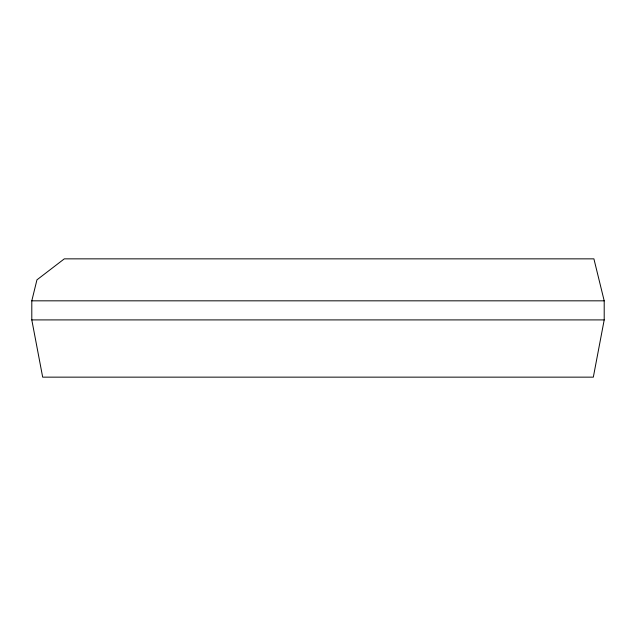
<?xml version="1.0" encoding="UTF-8"?>
<svg xmlns="http://www.w3.org/2000/svg" width="636" height="636" viewBox="0 0 636 636"><rect width="100%" height="100%" fill="white"/><g stroke="black" fill="none" stroke-linecap="round" stroke-linejoin="round"><path stroke-width="0.95" d="M604.2 319.908L593.324 377.148L42.676 377.148L31.8 319.908L31.8 300.828L36.944 279.84L64.308 258.852L593.905 258.852L604.2 300.828L604.2 319.908L31.8 319.908M31.8 300.828L604.2 300.828"/></g></svg>
